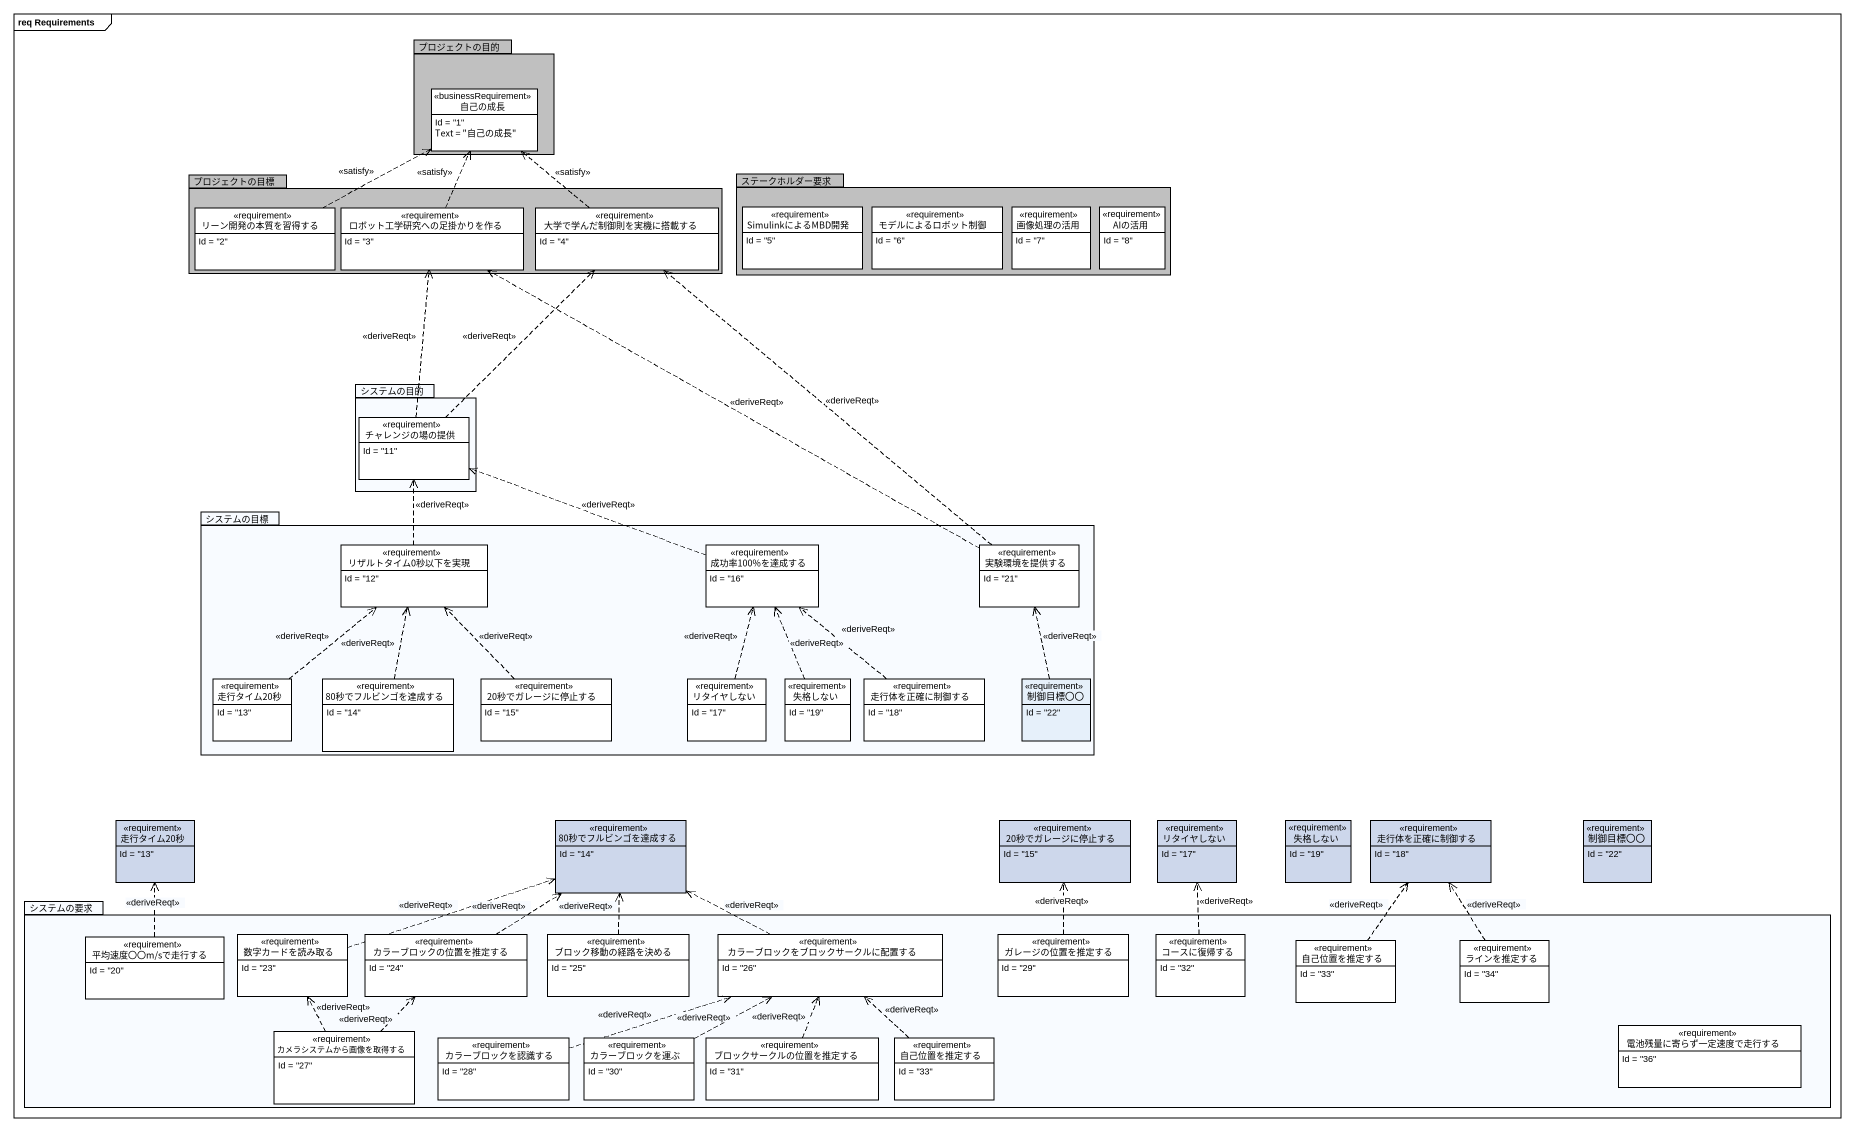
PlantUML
@startuml
mainframe req Requirements
hide circle
hide empty members
package プロジェクトの目的 #C0C0C0 {
  class 自己の成長 <<businessRequirement>> #FFFFFF {
    Id = "1"
    Text = "自己の成長"
  }
}
package プロジェクトの目標 #C0C0C0 {
  class リーン開発の本質を習得する <<requirement>> #FFFFFF {
    Id = "2"
  }
  class ロボット工学研究への足掛かりを作る <<requirement>> #FFFFFF {
    Id = "3"
  }
  class 大学で学んだ制御則を実機に搭載する <<requirement>> #FFFFFF {
    Id = "4"
  }
}
package ステークホルダー要求 #C0C0C0 {
  class SimulinkによるMBD開発 <<requirement>> #FFFFFF {
    Id = "5"
  }
  class モデルによるロボット制御 <<requirement>> #FFFFFF {
    Id = "6"
  }
  class 画像処理の活用 <<requirement>> #FFFFFF {
    Id = "7"
  }
  class AIの活用 <<requirement>> #FFFFFF {
    Id = "8"
  }
}
package システムの目的 {
  class チャレンジの場の提供 <<requirement>> #FFFFFF {
    Id = "11"
  }
}
package システムの目標 {
  class リザルトタイム0秒以下を実現 <<requirement>> #FFFFFF {
    Id = "12"
  }
  class "成功率100%を達成する" as 成功率100_を達成する <<requirement>> #FFFFFF {
    Id = "16"
  }
  class 実験環境を提供する <<requirement>> #FFFFFF {
    Id = "21"
  }
  class 走行タイム20秒 <<requirement>> #FFFFFF {
    Id = "13"
  }
  class "80秒でフルビンゴを達成する" as r80秒でフルビンゴを達成する <<requirement>> #FFFFFF {
    Id = "14"
  }
  class "20秒でガレージに停止する" as r20秒でガレージに停止する <<requirement>> #FFFFFF {
    Id = "15"
  }
  class リタイヤしない <<requirement>> #FFFFFF {
    Id = "17"
  }
  class 失格しない <<requirement>> #FFFFFF {
    Id = "19"
  }
  class 走行体を正確に制御する <<requirement>> #FFFFFF {
    Id = "18"
  }
  class "制御目標〇〇" as 制御目標 <<requirement>> {
    Id = "22"
  }
}
class "走行タイム20秒" as 走行タイム20秒_2 <<requirement>> #CDD7EB {
  Id = "13"
}
class "80秒でフルビンゴを達成する" as r80秒でフルビンゴを達成する_2 <<requirement>> #CDD7EB {
  Id = "14"
}
class "20秒でガレージに停止する" as r20秒でガレージに停止する_2 <<requirement>> #CDD7EB {
  Id = "15"
}
class "リタイヤしない" as リタイヤしない_2 <<requirement>> #CDD7EB {
  Id = "17"
}
class "失格しない" as 失格しない_2 <<requirement>> #CDD7EB {
  Id = "19"
}
class "走行体を正確に制御する" as 走行体を正確に制御する_2 <<requirement>> #CDD7EB {
  Id = "18"
}
class "制御目標〇〇" as 制御目標_2 <<requirement>> #CDD7EB {
  Id = "22"
}
package システムの要求 {
  class "平均速度〇〇m/sで走行する" as 平均速度_m_sで走行する <<requirement>> #FFFFFF {
    Id = "20"
  }
  class 数字カードを読み取る <<requirement>> #FFFFFF {
    Id = "23"
  }
  class カラーブロックの位置を推定する <<requirement>> #FFFFFF {
    Id = "24"
  }
  class ブロック移動の経路を決める <<requirement>> #FFFFFF {
    Id = "25"
  }
  class カラーブロックをブロックサークルに配置する <<requirement>> #FFFFFF {
    Id = "26"
  }
  class ガレージの位置を推定する <<requirement>> #FFFFFF {
    Id = "29"
  }
  class コースに復帰する <<requirement>> #FFFFFF {
    Id = "32"
  }
  class 自己位置を推定する <<requirement>> #FFFFFF {
    Id = "33"
  }
  class ラインを推定する <<requirement>> #FFFFFF {
    Id = "34"
  }
  class カメラシステムから画像を取得する <<requirement>> #FFFFFF {
    Id = "27"
  }
  class 電池残量に寄らず一定速度で走行する <<requirement>> #FFFFFF {
    Id = "36"
  }
  class カラーブロックを認識する <<requirement>> #FFFFFF {
    Id = "28"
  }
  class カラーブロックを運ぶ <<requirement>> #FFFFFF {
    Id = "30"
  }
  class ブロックサークルの位置を推定する <<requirement>> #FFFFFF {
    Id = "31"
  }
  class "自己位置を推定する" as 自己位置を推定する_2 <<requirement>> #FFFFFF {
    Id = "33"
  }
}
リーン開発の本質を習得する .right.> 自己の成長 : <<satisfy>>
ロボット工学研究への足掛かりを作る .up.> 自己の成長 : <<satisfy>>
大学で学んだ制御則を実機に搭載する .up.> 自己の成長 : <<satisfy>>
チャレンジの場の提供 .up.> ロボット工学研究への足掛かりを作る : <<deriveReqt>>
チャレンジの場の提供 .up.> 大学で学んだ制御則を実機に搭載する : <<deriveReqt>>
リザルトタイム0秒以下を実現 .up.> チャレンジの場の提供 : <<deriveReqt>>
成功率100_を達成する .left.> チャレンジの場の提供 : <<deriveReqt>>
実験環境を提供する .left.> ロボット工学研究への足掛かりを作る : <<deriveReqt>>
実験環境を提供する .up.> 大学で学んだ制御則を実機に搭載する : <<deriveReqt>>
走行タイム20秒 .up.> リザルトタイム0秒以下を実現 : <<deriveReqt>>
r80秒でフルビンゴを達成する .up.> リザルトタイム0秒以下を実現 : <<deriveReqt>>
r20秒でガレージに停止する .up.> リザルトタイム0秒以下を実現 : <<deriveReqt>>
リタイヤしない .up.> 成功率100_を達成する : <<deriveReqt>>
失格しない .up.> 成功率100_を達成する : <<deriveReqt>>
走行体を正確に制御する .up.> 成功率100_を達成する : <<deriveReqt>>
制御目標 .up.> 実験環境を提供する : <<deriveReqt>>
平均速度_m_sで走行する .up.> 走行タイム20秒_2 : <<deriveReqt>>
数字カードを読み取る .right.> r80秒でフルビンゴを達成する_2 : <<deriveReqt>>
カラーブロックの位置を推定する .up.> r80秒でフルビンゴを達成する_2 : <<deriveReqt>>
ブロック移動の経路を決める .up.> r80秒でフルビンゴを達成する_2 : <<deriveReqt>>
カラーブロックをブロックサークルに配置する .left.> r80秒でフルビンゴを達成する_2 : <<deriveReqt>>
ガレージの位置を推定する .up.> r20秒でガレージに停止する_2 : <<deriveReqt>>
コースに復帰する .up.> リタイヤしない_2 : <<deriveReqt>>
自己位置を推定する .up.> 走行体を正確に制御する_2 : <<deriveReqt>>
ラインを推定する .up.> 走行体を正確に制御する_2 : <<deriveReqt>>
カメラシステムから画像を取得する .up.> 数字カードを読み取る : <<deriveReqt>>
カメラシステムから画像を取得する .up.> カラーブロックの位置を推定する : <<deriveReqt>>
カラーブロックを認識する .right.> カラーブロックをブロックサークルに配置する : <<deriveReqt>>
カラーブロックを運ぶ .right.> カラーブロックをブロックサークルに配置する : <<deriveReqt>>
ブロックサークルの位置を推定する .up.> カラーブロックをブロックサークルに配置する : <<deriveReqt>>
自己位置を推定する_2 .up.> カラーブロックをブロックサークルに配置する : <<deriveReqt>>
@enduml
